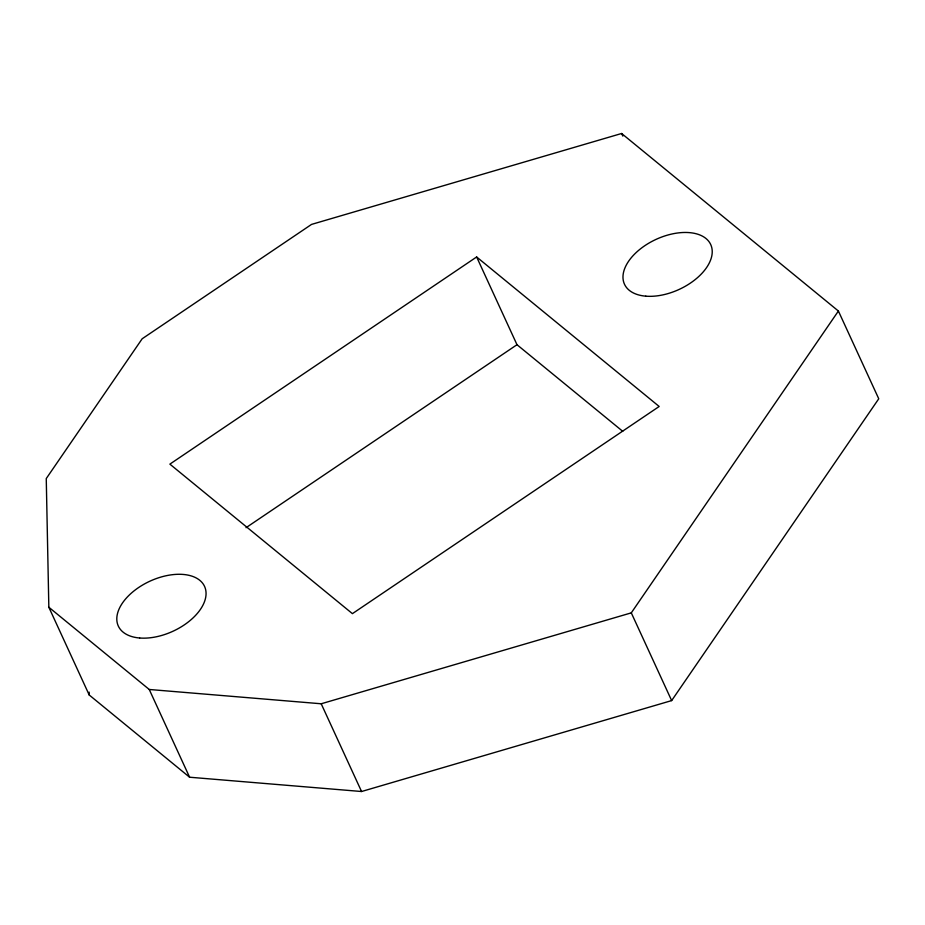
<?xml version="1.0" encoding="UTF-8"?>
<svg xmlns="http://www.w3.org/2000/svg" width="925" height="925" viewBox="0 0 925 925"><rect width="100%" height="100%" fill="white"/><g stroke="black" fill="none" stroke-linecap="round" stroke-linejoin="round"><path stroke-width="1.39" d="M48.84 607.239L149.237 689.472L321.206 703.775L631.289 612.859L838.397 311.031L621.623 133.489L311.54 224.405L142.172 338.77L46.25 478.572L48.84 607.239L89.205 694.987L189.602 777.22L361.559 791.511L671.654 700.595L878.75 398.779L838.397 311.031M476.641 256.965L169.876 464.13L352.413 613.645L659.178 406.48L476.641 256.965L516.994 344.713L622.733 431.316M246.038 527.689L516.994 344.713M621.623 133.489L622.837 136.102M631.289 612.859L671.654 700.595M321.206 703.775L361.559 791.511M149.237 689.472L189.602 777.22M89.147 692.12L89.205 694.987M139.64 637.996A47.453 27.553 -24.7 0 0 206.055 593.133A47.453 27.553 -24.7 0 0 138.623 587.525A47.453 27.553 -24.7 0 0 139.64 637.996M645.812 296.173A47.453 27.553 -24.7 0 0 712.227 251.311A47.453 27.553 -24.7 0 0 644.794 245.703A47.453 27.553 -24.7 0 0 645.812 296.173"/></g></svg>
